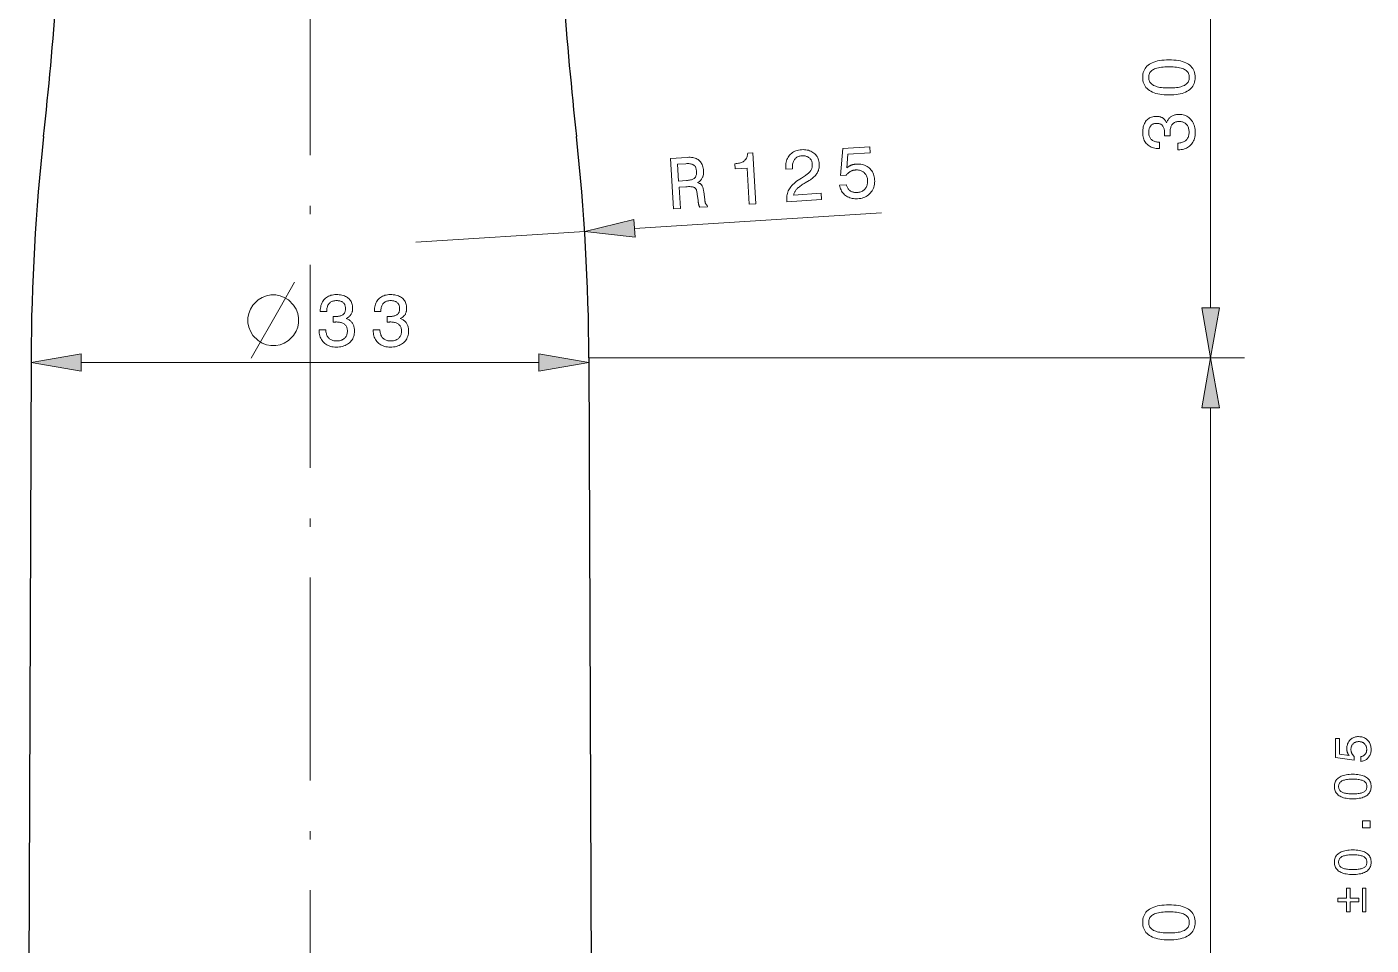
# Model space of a CAD drawing. Extents: x 0 to 297, y 0 to 420.
# Drawn here: x 137.6 to 217.1, y 243.1 to 297.4 of the extents above; entities that cross this region are included whole.
import ezdxf

# ---------------------------------------------------------------- set-up
doc = ezdxf.new("R2010")
doc.units = 0
doc.linetypes.add('DASHDOT', pattern=[18.5, 12, -3, 0.5, -3])

msp = doc.modelspace()

# ---------------------------------------------------------------- linework, layer by layer
at = {"color": 7, "linetype": 'DASHDOT', "lineweight": 13}
msp.add_line((154.338, 357.332), (154.338, 128.636), dxfattribs=at)
at = {"color": 7, "lineweight": 13}
for p, q in [((207.622, 280.787), (207.622, 304.878)), ((140.793, 277.557), (167.884, 277.557)), ((170.838, 277.832), (209.622, 277.832)), ((170.838, 277.832), (209.622, 277.832)), ((207.622, 210.787), (207.622, 274.878))]:
    msp.add_line(p, q, dxfattribs=at)
at = {"color": 7, "lineweight": 13, "ltscale": 0.366083}
msp.add_line((173.536, 285.495), (188.15, 286.423), dxfattribs=at)
at = {"color": 7, "lineweight": 13, "ltscale": 0.25}
msp.add_line((160.608, 284.674), (170.588, 285.308), dxfattribs=at)
at = {"color": 7, "lineweight": 30}
for p, q in [((137.838, 277.832), (137.588, 207.832)), ((170.838, 277.832), (171.088, 207.832))]:
    msp.add_line(p, q, dxfattribs=at)
at = {"color": 7, "lineweight": 13, "ltscale": 0.056892}
for p, q in [((137.838, 277.832), (137.838, 275.557)), ((170.838, 277.832), (170.838, 275.557))]:
    msp.add_line(p, q, dxfattribs=at)
at = {"color": 7, "lineweight": 13}
for points in [[(205.158, 293.39), (205.01, 293.393), (204.869, 293.401), (204.735, 293.414), (204.608, 293.433), (204.488, 293.457), (204.376, 293.486), (204.271, 293.52), (204.174, 293.56), (204.083, 293.605), (204, 293.656), (203.925, 293.711), (203.857, 293.772), (203.797, 293.837), (203.746, 293.907), (203.702, 293.982), (203.666, 294.062), (203.638, 294.147), (203.619, 294.236), (203.607, 294.33), (203.603, 294.43), (203.607, 294.53), (203.618, 294.625), (203.638, 294.714), (203.666, 294.799), (203.701, 294.879), (203.745, 294.954), (203.796, 295.024), (203.855, 295.089), (203.922, 295.149), (203.997, 295.204), (204.079, 295.254), (204.169, 295.299), (204.267, 295.338), (204.372, 295.372), (204.484, 295.401), (204.604, 295.425), (204.732, 295.443), (204.866, 295.456), (205.009, 295.464), (205.158, 295.467), (205.308, 295.464), (205.45, 295.456), (205.584, 295.443), (205.711, 295.425), (205.83, 295.401), (205.942, 295.372), (206.047, 295.338), (206.144, 295.299), (206.234, 295.254), (206.316, 295.204), (206.39, 295.149), (206.457, 295.089), (206.516, 295.024), (206.567, 294.954), (206.61, 294.879), (206.645, 294.799), (206.673, 294.714), (206.692, 294.625), (206.704, 294.53), (206.708, 294.43), (206.704, 294.33), (206.692, 294.236), (206.673, 294.147), (206.645, 294.062), (206.609, 293.982), (206.566, 293.907), (206.515, 293.837), (206.456, 293.772), (206.389, 293.711), (206.314, 293.656), (206.231, 293.605), (206.141, 293.56), (206.044, 293.52), (205.94, 293.486), (205.828, 293.457), (205.709, 293.433), (205.582, 293.414), (205.448, 293.401), (205.307, 293.393)], [(205.158, 293.803), (205.279, 293.805), (205.393, 293.81), (205.5, 293.817), (205.601, 293.828), (205.695, 293.841), (205.783, 293.858), (205.864, 293.878), (205.938, 293.901), (206.005, 293.926), (206.066, 293.955), (206.121, 293.987), (206.17, 294.023), (206.213, 294.062), (206.25, 294.104), (206.282, 294.15), (206.308, 294.199), (206.328, 294.251), (206.342, 294.307), (206.351, 294.367), (206.354, 294.43), (206.351, 294.493), (206.342, 294.552), (206.328, 294.609), (206.308, 294.661), (206.283, 294.71), (206.251, 294.756), (206.214, 294.798), (206.172, 294.836), (206.123, 294.871), (206.069, 294.903), (206.009, 294.931), (205.942, 294.956), (205.868, 294.979), (205.787, 294.998), (205.699, 295.014), (205.605, 295.028), (205.503, 295.038), (205.395, 295.046), (205.28, 295.05), (205.158, 295.052), (205.036, 295.05), (204.921, 295.046), (204.812, 295.038), (204.711, 295.028), (204.616, 295.014), (204.528, 294.998), (204.447, 294.979), (204.373, 294.956), (204.306, 294.931), (204.246, 294.903), (204.192, 294.871), (204.143, 294.836), (204.1, 294.798), (204.063, 294.756), (204.032, 294.71), (204.007, 294.661), (203.987, 294.609), (203.972, 294.552), (203.964, 294.493), (203.961, 294.43), (203.964, 294.367), (203.973, 294.307), (203.987, 294.251), (204.007, 294.199), (204.033, 294.15), (204.065, 294.104), (204.102, 294.062), (204.145, 294.023), (204.194, 293.987), (204.249, 293.955), (204.31, 293.926), (204.377, 293.901), (204.452, 293.878), (204.532, 293.858), (204.62, 293.841), (204.714, 293.828), (204.815, 293.817), (204.923, 293.81), (205.037, 293.805)], [(205.681, 290.144), (205.681, 290.542), (205.743, 290.545), (205.802, 290.551), (205.858, 290.56), (205.912, 290.573), (205.962, 290.589), (206.01, 290.608), (206.054, 290.63), (206.096, 290.655), (206.135, 290.684), (206.171, 290.716), (206.205, 290.751), (206.234, 290.788), (206.26, 290.829), (206.283, 290.871), (206.302, 290.917), (206.318, 290.965), (206.33, 291.016), (206.338, 291.07), (206.344, 291.126), (206.345, 291.185), (206.344, 291.243), (206.339, 291.298), (206.331, 291.351), (206.32, 291.401), (206.306, 291.449), (206.288, 291.494), (206.268, 291.537), (206.244, 291.577), (206.217, 291.615), (206.187, 291.65), (206.154, 291.682), (206.119, 291.711), (206.082, 291.736), (206.042, 291.759), (206, 291.777), (205.955, 291.792), (205.908, 291.804), (205.859, 291.813), (205.807, 291.818), (205.753, 291.82), (205.704, 291.818), (205.657, 291.813), (205.612, 291.805), (205.57, 291.793), (205.53, 291.778), (205.492, 291.759), (205.456, 291.737), (205.422, 291.712), (205.391, 291.684), (205.362, 291.652), (205.335, 291.617), (205.311, 291.58), (205.29, 291.539), (205.272, 291.496), (205.257, 291.45), (205.244, 291.402), (205.234, 291.351), (205.227, 291.297), (205.223, 291.24), (205.222, 291.181), (205.222, 291.172), (205.222, 291.164), (205.222, 291.155), (205.222, 291.146), (205.222, 291.138), (205.222, 291.129), (205.223, 291.12), (205.223, 291.111), (205.223, 291.102), (205.224, 291.092), (205.224, 291.083), (205.225, 291.073), (205.225, 291.062), (205.226, 291.05), (205.226, 291.039), (205.227, 291.026), (205.228, 291.013), (205.229, 290.999), (205.229, 290.985), (205.23, 290.97), (204.891, 290.97), (204.891, 290.979), (204.892, 290.988), (204.892, 290.997), (204.892, 291.006), (204.893, 291.015), (204.893, 291.024), (204.893, 291.033), (204.893, 291.042), (204.894, 291.05), (204.894, 291.059), (204.894, 291.067), (204.894, 291.075), (204.894, 291.083), (204.895, 291.091), (204.895, 291.099), (204.895, 291.107), (204.895, 291.114), (204.895, 291.122), (204.895, 291.129), (204.895, 291.137), (204.894, 291.193), (204.89, 291.247), (204.885, 291.298), (204.877, 291.345), (204.866, 291.39), (204.854, 291.431), (204.839, 291.47), (204.821, 291.506), (204.802, 291.538), (204.78, 291.568), (204.756, 291.594), (204.729, 291.618), (204.7, 291.639), (204.669, 291.657), (204.635, 291.673), (204.599, 291.685), (204.56, 291.695), (204.519, 291.702), (204.475, 291.706), (204.429, 291.708), (204.385, 291.707), (204.342, 291.702), (204.302, 291.696), (204.264, 291.686), (204.228, 291.674), (204.194, 291.659), (204.162, 291.641), (204.132, 291.621), (204.105, 291.598), (204.079, 291.572), (204.056, 291.544), (204.035, 291.513), (204.017, 291.48), (204.001, 291.444), (203.987, 291.406), (203.976, 291.366), (203.968, 291.323), (203.962, 291.278), (203.958, 291.231), (203.957, 291.181), (203.958, 291.125), (203.963, 291.072), (203.971, 291.021), (203.983, 290.974), (203.997, 290.929), (204.015, 290.886), (204.036, 290.847), (204.061, 290.81), (204.088, 290.777), (204.119, 290.745), (204.153, 290.717), (204.19, 290.692), (204.23, 290.67), (204.273, 290.65), (204.319, 290.634), (204.369, 290.621), (204.421, 290.61), (204.476, 290.603), (204.534, 290.598), (204.596, 290.597), (204.596, 290.213), (204.566, 290.213), (204.48, 290.216), (204.397, 290.223), (204.318, 290.236), (204.242, 290.254), (204.17, 290.277), (204.102, 290.305), (204.037, 290.339), (203.976, 290.377), (203.918, 290.421), (203.864, 290.469), (203.814, 290.522), (203.77, 290.579), (203.731, 290.639), (203.697, 290.703), (203.668, 290.77), (203.644, 290.841), (203.626, 290.915), (203.613, 290.993), (203.605, 291.075), (203.603, 291.16), (203.605, 291.25), (203.611, 291.335), (203.622, 291.417), (203.637, 291.494), (203.656, 291.568), (203.679, 291.637), (203.707, 291.702), (203.739, 291.763), (203.775, 291.82), (203.816, 291.872), (203.86, 291.92), (203.907, 291.963), (203.958, 292.001), (204.013, 292.034), (204.071, 292.062), (204.132, 292.085), (204.196, 292.103), (204.264, 292.115), (204.335, 292.123), (204.41, 292.125), (204.453, 292.124), (204.494, 292.121), (204.535, 292.117), (204.574, 292.11), (204.611, 292.101), (204.648, 292.091), (204.683, 292.078), (204.717, 292.064), (204.75, 292.048), (204.781, 292.029), (204.811, 292.009), (204.84, 291.987), (204.867, 291.964), (204.892, 291.938), (204.917, 291.911), (204.939, 291.881), (204.96, 291.85), (204.98, 291.817), (204.998, 291.782), (205.015, 291.746), (205.034, 291.793), (205.055, 291.838), (205.077, 291.881), (205.102, 291.921), (205.128, 291.959), (205.157, 291.995), (205.188, 292.028), (205.22, 292.059), (205.255, 292.087), (205.291, 292.114), (205.33, 292.138), (205.37, 292.159), (205.412, 292.178), (205.455, 292.194), (205.501, 292.208), (205.548, 292.219), (205.596, 292.228), (205.647, 292.234), (205.699, 292.238), (205.753, 292.239), (205.838, 292.236), (205.919, 292.227), (205.997, 292.213), (206.071, 292.192), (206.143, 292.165), (206.21, 292.133), (206.274, 292.095), (206.335, 292.05), (206.393, 292), (206.447, 291.944), (206.496, 291.883), (206.541, 291.818), (206.58, 291.749), (206.614, 291.677), (206.643, 291.6), (206.666, 291.52), (206.684, 291.436), (206.698, 291.348), (206.705, 291.256), (206.708, 291.16), (206.705, 291.069), (206.697, 290.982), (206.684, 290.898), (206.665, 290.819), (206.64, 290.743), (206.61, 290.671), (206.575, 290.602), (206.534, 290.538), (206.488, 290.477), (206.436, 290.42), (206.38, 290.367), (206.32, 290.32), (206.257, 290.279), (206.189, 290.243), (206.119, 290.213), (206.044, 290.188), (205.966, 290.168), (205.885, 290.155), (205.8, 290.146), (205.711, 290.144)], [(185.67, 288.051), (186.069, 288.077), (186.081, 288.032), (186.094, 287.989), (186.11, 287.948), (186.129, 287.909), (186.149, 287.873), (186.172, 287.839), (186.197, 287.807), (186.225, 287.777), (186.255, 287.749), (186.287, 287.724), (186.322, 287.701), (186.357, 287.681), (186.395, 287.663), (186.434, 287.649), (186.474, 287.637), (186.516, 287.628), (186.56, 287.621), (186.605, 287.617), (186.652, 287.616), (186.701, 287.618), (186.76, 287.624), (186.816, 287.633), (186.87, 287.645), (186.921, 287.662), (186.969, 287.681), (187.015, 287.704), (187.058, 287.731), (187.099, 287.761), (187.137, 287.795), (187.173, 287.832), (187.205, 287.872), (187.234, 287.914), (187.259, 287.958), (187.28, 288.004), (187.297, 288.053), (187.31, 288.103), (187.32, 288.156), (187.325, 288.21), (187.327, 288.267), (187.325, 288.325), (187.32, 288.385), (187.311, 288.442), (187.298, 288.496), (187.282, 288.548), (187.263, 288.597), (187.24, 288.643), (187.213, 288.686), (187.184, 288.727), (187.15, 288.765), (187.114, 288.8), (187.074, 288.832), (187.032, 288.86), (186.988, 288.885), (186.942, 288.905), (186.893, 288.922), (186.842, 288.935), (186.789, 288.945), (186.734, 288.95), (186.676, 288.952), (186.616, 288.95), (186.582, 288.947), (186.548, 288.943), (186.514, 288.937), (186.482, 288.93), (186.45, 288.922), (186.419, 288.912), (186.389, 288.901), (186.359, 288.889), (186.33, 288.875), (186.302, 288.86), (186.274, 288.844), (186.247, 288.826), (186.222, 288.807), (186.197, 288.787), (186.172, 288.766), (186.149, 288.743), (186.126, 288.719), (186.104, 288.693), (186.084, 288.666), (186.063, 288.638), (185.72, 288.616), (185.855, 290.218), (187.454, 290.319), (187.477, 289.966), (186.166, 289.883), (186.097, 289.069), (186.118, 289.089), (186.139, 289.108), (186.162, 289.126), (186.185, 289.144), (186.209, 289.16), (186.234, 289.176), (186.26, 289.19), (186.286, 289.204), (186.313, 289.217), (186.342, 289.229), (186.371, 289.241), (186.4, 289.251), (186.43, 289.26), (186.461, 289.269), (186.492, 289.276), (186.524, 289.283), (186.556, 289.288), (186.589, 289.293), (186.623, 289.296), (186.657, 289.299), (186.748, 289.302), (186.835, 289.299), (186.919, 289.291), (187, 289.277), (187.077, 289.257), (187.152, 289.232), (187.223, 289.2), (187.291, 289.164), (187.355, 289.121), (187.416, 289.073), (187.473, 289.02), (187.525, 288.963), (187.571, 288.902), (187.612, 288.838), (187.647, 288.77), (187.677, 288.698), (187.702, 288.622), (187.721, 288.543), (187.734, 288.46), (187.743, 288.373), (187.746, 288.28), (187.742, 288.191), (187.733, 288.105), (187.717, 288.022), (187.695, 287.942), (187.667, 287.865), (187.633, 287.792), (187.593, 287.721), (187.546, 287.654), (187.494, 287.59), (187.436, 287.531), (187.374, 287.477), (187.308, 287.429), (187.238, 287.386), (187.165, 287.349), (187.087, 287.318), (187.005, 287.292), (186.92, 287.272), (186.83, 287.258), (186.737, 287.249), (186.654, 287.246), (186.573, 287.248), (186.495, 287.255), (186.419, 287.267), (186.346, 287.284), (186.276, 287.306), (186.208, 287.333), (186.143, 287.364), (186.08, 287.401), (186.02, 287.443), (185.964, 287.489), (185.912, 287.538), (185.865, 287.591), (185.823, 287.646), (185.785, 287.706), (185.753, 287.768), (185.725, 287.834), (185.702, 287.903), (185.683, 287.976)], [(175.851, 286.644), (175.661, 289.634), (176.66, 289.697), (176.747, 289.701), (176.829, 289.699), (176.908, 289.693), (176.982, 289.683), (177.053, 289.668), (177.12, 289.648), (177.183, 289.623), (177.242, 289.594), (177.297, 289.561), (177.348, 289.522), (177.394, 289.479), (177.437, 289.432), (177.475, 289.381), (177.509, 289.326), (177.538, 289.266), (177.563, 289.202), (177.584, 289.133), (177.6, 289.061), (177.612, 288.984), (177.619, 288.903), (177.621, 288.854), (177.621, 288.807), (177.619, 288.761), (177.615, 288.717), (177.609, 288.674), (177.6, 288.632), (177.59, 288.592), (177.577, 288.553), (177.563, 288.516), (177.546, 288.48), (177.527, 288.445), (177.506, 288.412), (177.483, 288.38), (177.458, 288.35), (177.431, 288.321), (177.403, 288.294), (177.372, 288.268), (177.339, 288.244), (177.304, 288.221), (177.267, 288.2), (177.299, 288.191), (177.33, 288.181), (177.359, 288.17), (177.386, 288.157), (177.412, 288.143), (177.436, 288.128), (177.457, 288.112), (177.478, 288.094), (177.496, 288.075), (177.513, 288.054), (177.528, 288.031), (177.542, 288.005), (177.556, 287.975), (177.569, 287.942), (177.581, 287.905), (177.592, 287.865), (177.602, 287.822), (177.611, 287.775), (177.62, 287.725), (177.628, 287.672), (177.69, 287.188), (177.694, 287.157), (177.699, 287.128), (177.704, 287.101), (177.709, 287.076), (177.714, 287.052), (177.72, 287.03), (177.726, 287.009), (177.732, 286.991), (177.738, 286.974), (177.745, 286.959), (177.752, 286.945), (177.76, 286.931), (177.768, 286.919), (177.777, 286.907), (177.787, 286.896), (177.797, 286.886), (177.808, 286.877), (177.82, 286.868), (177.832, 286.86), (177.844, 286.853), (177.85, 286.771), (177.397, 286.742), (177.391, 286.752), (177.385, 286.763), (177.378, 286.775), (177.373, 286.787), (177.367, 286.801), (177.361, 286.816), (177.355, 286.831), (177.35, 286.848), (177.345, 286.866), (177.34, 286.884), (177.335, 286.904), (177.33, 286.925), (177.325, 286.948), (177.32, 286.972), (177.316, 286.997), (177.311, 287.023), (177.307, 287.051), (177.302, 287.081), (177.298, 287.111), (177.294, 287.143), (177.248, 287.529), (177.24, 287.585), (177.231, 287.637), (177.22, 287.685), (177.208, 287.729), (177.194, 287.768), (177.179, 287.803), (177.163, 287.834), (177.145, 287.861), (177.125, 287.884), (177.104, 287.902), (177.079, 287.918), (177.048, 287.931), (177.011, 287.942), (176.968, 287.951), (176.919, 287.957), (176.863, 287.962), (176.802, 287.964), (176.734, 287.964), (176.661, 287.962), (176.581, 287.958), (176.171, 287.932), (176.251, 286.669)], [(180.327, 286.928), (180.192, 289.057), (179.493, 289.013), (179.474, 289.318), (179.549, 289.326), (179.619, 289.335), (179.686, 289.347), (179.748, 289.362), (179.807, 289.378), (179.861, 289.397), (179.911, 289.419), (179.957, 289.442), (179.999, 289.468), (180.037, 289.497), (180.071, 289.528), (180.102, 289.562), (180.13, 289.599), (180.154, 289.64), (180.176, 289.683), (180.194, 289.73), (180.209, 289.78), (180.22, 289.832), (180.229, 289.888), (180.234, 289.947), (180.527, 289.966), (180.718, 286.953)], [(182.544, 287.069), (182.544, 287.082), (182.54, 287.169), (182.541, 287.254), (182.546, 287.336), (182.556, 287.416), (182.569, 287.492), (182.587, 287.567), (182.61, 287.638), (182.636, 287.707), (182.667, 287.773), (182.703, 287.836), (182.743, 287.899), (182.791, 287.961), (182.845, 288.024), (182.906, 288.088), (182.973, 288.151), (183.047, 288.215), (183.128, 288.279), (183.215, 288.344), (183.309, 288.409), (183.41, 288.474), (183.656, 288.629), (183.699, 288.657), (183.739, 288.685), (183.777, 288.714), (183.813, 288.744), (183.846, 288.773), (183.876, 288.804), (183.904, 288.834), (183.929, 288.865), (183.952, 288.897), (183.973, 288.929), (183.991, 288.962), (184.006, 288.995), (184.02, 289.03), (184.032, 289.066), (184.041, 289.102), (184.048, 289.139), (184.053, 289.178), (184.056, 289.217), (184.056, 289.257), (184.055, 289.299), (184.05, 289.345), (184.042, 289.39), (184.032, 289.432), (184.018, 289.473), (184, 289.511), (183.98, 289.547), (183.957, 289.582), (183.93, 289.614), (183.9, 289.644), (183.867, 289.672), (183.832, 289.698), (183.794, 289.72), (183.755, 289.74), (183.713, 289.756), (183.67, 289.77), (183.624, 289.78), (183.576, 289.787), (183.527, 289.792), (183.475, 289.793), (183.421, 289.791), (183.368, 289.786), (183.318, 289.777), (183.27, 289.764), (183.225, 289.748), (183.182, 289.729), (183.141, 289.706), (183.103, 289.679), (183.068, 289.649), (183.035, 289.616), (183.005, 289.578), (182.978, 289.538), (182.954, 289.495), (182.933, 289.45), (182.916, 289.402), (182.901, 289.351), (182.891, 289.298), (182.883, 289.242), (182.879, 289.184), (182.878, 289.123), (182.881, 289.059), (182.883, 289.023), (182.492, 288.999), (182.488, 289.06), (182.484, 289.153), (182.487, 289.242), (182.495, 289.328), (182.509, 289.41), (182.528, 289.488), (182.553, 289.563), (182.584, 289.634), (182.62, 289.702), (182.662, 289.766), (182.709, 289.827), (182.762, 289.883), (182.818, 289.934), (182.879, 289.979), (182.944, 290.02), (183.013, 290.055), (183.087, 290.084), (183.164, 290.109), (183.246, 290.128), (183.332, 290.141), (183.422, 290.15), (183.509, 290.153), (183.592, 290.151), (183.673, 290.144), (183.751, 290.131), (183.825, 290.114), (183.897, 290.091), (183.965, 290.063), (184.03, 290.03), (184.093, 289.992), (184.152, 289.949), (184.207, 289.902), (184.257, 289.851), (184.301, 289.796), (184.34, 289.739), (184.374, 289.677), (184.403, 289.613), (184.426, 289.545), (184.445, 289.474), (184.458, 289.399), (184.465, 289.32), (184.468, 289.259), (184.467, 289.199), (184.462, 289.141), (184.455, 289.084), (184.444, 289.028), (184.43, 288.973), (184.412, 288.92), (184.391, 288.868), (184.367, 288.818), (184.34, 288.769), (184.309, 288.721), (184.275, 288.674), (184.237, 288.628), (184.196, 288.583), (184.152, 288.539), (184.104, 288.496), (184.052, 288.454), (183.997, 288.413), (183.939, 288.373), (183.877, 288.335), (183.633, 288.19), (183.565, 288.149), (183.502, 288.108), (183.442, 288.069), (183.387, 288.03), (183.335, 287.992), (183.288, 287.956), (183.244, 287.92), (183.205, 287.885), (183.169, 287.851), (183.138, 287.819), (183.11, 287.786), (183.083, 287.753), (183.059, 287.719), (183.038, 287.685), (183.018, 287.65), (183, 287.615), (182.985, 287.578), (182.972, 287.542), (182.961, 287.505), (182.952, 287.467), (184.576, 287.57), (184.6, 287.2)], [(176.572, 289.324), (176.084, 289.293), (176.147, 288.298), (176.608, 288.327), (176.676, 288.333), (176.74, 288.34), (176.799, 288.35), (176.854, 288.361), (176.904, 288.375), (176.951, 288.391), (176.992, 288.409), (177.03, 288.428), (177.062, 288.45), (177.091, 288.474), (177.116, 288.5), (177.138, 288.53), (177.156, 288.562), (177.172, 288.597), (177.185, 288.635), (177.195, 288.676), (177.202, 288.719), (177.206, 288.766), (177.207, 288.815), (177.205, 288.868), (177.201, 288.919), (177.193, 288.968), (177.184, 289.013), (177.172, 289.055), (177.157, 289.093), (177.139, 289.129), (177.119, 289.161), (177.097, 289.19), (177.072, 289.216), (177.044, 289.239), (177.014, 289.259), (176.979, 289.276), (176.941, 289.291), (176.9, 289.303), (176.854, 289.313), (176.805, 289.32), (176.753, 289.325), (176.696, 289.327), (176.636, 289.327)], [(173.503, 286.015), (170.588, 285.308), (173.569, 284.975)], [(152.315, 281.557), (152.015, 281.557), (151.765, 281.507), (151.515, 281.407), (151.265, 281.257), (150.965, 280.957), (150.815, 280.707), (150.715, 280.457), (150.665, 280.207), (150.665, 279.907), (150.715, 279.657), (150.815, 279.407), (150.965, 279.157), (151.265, 278.857), (151.515, 278.707), (151.765, 278.607), (152.015, 278.557), (152.315, 278.557), (152.565, 278.607), (152.815, 278.707), (153.065, 278.857), (153.365, 279.157), (153.515, 279.407), (153.615, 279.657), (153.665, 279.907), (153.665, 280.207), (153.615, 280.457), (153.515, 280.707), (153.365, 280.957), (153.065, 281.257), (152.815, 281.407), (152.565, 281.507)], [(154.876, 279.497), (155.275, 279.497), (155.278, 279.435), (155.284, 279.376), (155.293, 279.32), (155.306, 279.267), (155.321, 279.216), (155.34, 279.169), (155.363, 279.124), (155.388, 279.082), (155.417, 279.043), (155.449, 279.007), (155.483, 278.974), (155.521, 278.944), (155.561, 278.918), (155.604, 278.895), (155.65, 278.876), (155.698, 278.861), (155.749, 278.848), (155.802, 278.84), (155.859, 278.834), (155.918, 278.833), (155.975, 278.834), (156.031, 278.839), (156.083, 278.847), (156.134, 278.858), (156.181, 278.872), (156.227, 278.89), (156.269, 278.91), (156.31, 278.934), (156.347, 278.961), (156.383, 278.991), (156.415, 279.024), (156.444, 279.059), (156.469, 279.096), (156.491, 279.136), (156.51, 279.178), (156.525, 279.223), (156.537, 279.27), (156.545, 279.319), (156.551, 279.371), (156.552, 279.425), (156.551, 279.474), (156.546, 279.521), (156.537, 279.566), (156.525, 279.608), (156.51, 279.648), (156.492, 279.686), (156.47, 279.722), (156.445, 279.756), (156.417, 279.787), (156.385, 279.816), (156.35, 279.843), (156.312, 279.867), (156.272, 279.888), (156.229, 279.906), (156.183, 279.921), (156.135, 279.934), (156.083, 279.944), (156.029, 279.951), (155.973, 279.955), (155.913, 279.956), (155.905, 279.956), (155.896, 279.956), (155.888, 279.956), (155.879, 279.956), (155.87, 279.956), (155.861, 279.956), (155.852, 279.955), (155.843, 279.955), (155.834, 279.955), (155.825, 279.954), (155.815, 279.954), (155.805, 279.953), (155.794, 279.953), (155.783, 279.952), (155.771, 279.952), (155.759, 279.951), (155.746, 279.95), (155.732, 279.95), (155.718, 279.949), (155.703, 279.948), (155.703, 280.287), (155.712, 280.287), (155.721, 280.287), (155.73, 280.286), (155.739, 280.286), (155.748, 280.286), (155.757, 280.285), (155.766, 280.285), (155.774, 280.285), (155.783, 280.284), (155.791, 280.284), (155.8, 280.284), (155.808, 280.284), (155.816, 280.284), (155.824, 280.284), (155.832, 280.283), (155.84, 280.283), (155.847, 280.283), (155.855, 280.283), (155.862, 280.283), (155.869, 280.283), (155.926, 280.284), (155.98, 280.288), (156.03, 280.294), (156.078, 280.302), (156.122, 280.312), (156.164, 280.325), (156.203, 280.339), (156.238, 280.357), (156.271, 280.376), (156.3, 280.398), (156.327, 280.422), (156.351, 280.449), (156.372, 280.478), (156.39, 280.509), (156.405, 280.543), (156.418, 280.58), (156.428, 280.618), (156.435, 280.659), (156.439, 280.703), (156.441, 280.749), (156.439, 280.794), (156.435, 280.836), (156.428, 280.876), (156.419, 280.914), (156.407, 280.95), (156.392, 280.984), (156.374, 281.016), (156.353, 281.046), (156.33, 281.074), (156.305, 281.099), (156.276, 281.122), (156.245, 281.143), (156.212, 281.161), (156.177, 281.177), (156.139, 281.191), (156.098, 281.202), (156.056, 281.21), (156.011, 281.216), (155.963, 281.22), (155.913, 281.221), (155.857, 281.22), (155.804, 281.215), (155.754, 281.207), (155.706, 281.195), (155.661, 281.181), (155.619, 281.163), (155.58, 281.142), (155.543, 281.117), (155.509, 281.09), (155.478, 281.059), (155.45, 281.025), (155.425, 280.988), (155.402, 280.948), (155.383, 280.905), (155.367, 280.859), (155.353, 280.81), (155.343, 280.757), (155.335, 280.702), (155.331, 280.644), (155.329, 280.583), (154.946, 280.583), (154.946, 280.612), (154.948, 280.698), (154.956, 280.781), (154.969, 280.86), (154.987, 280.936), (155.01, 281.008), (155.038, 281.076), (155.071, 281.141), (155.11, 281.202), (155.153, 281.26), (155.202, 281.314), (155.255, 281.364), (155.312, 281.408), (155.372, 281.447), (155.435, 281.481), (155.503, 281.51), (155.573, 281.534), (155.648, 281.552), (155.726, 281.565), (155.807, 281.573), (155.892, 281.576), (155.982, 281.573), (156.068, 281.567), (156.15, 281.556), (156.227, 281.541), (156.3, 281.522), (156.37, 281.499), (156.435, 281.471), (156.495, 281.439), (156.552, 281.403), (156.605, 281.363), (156.653, 281.318), (156.696, 281.271), (156.734, 281.22), (156.767, 281.165), (156.795, 281.107), (156.817, 281.046), (156.835, 280.982), (156.848, 280.914), (156.855, 280.843), (156.858, 280.768), (156.857, 280.725), (156.854, 280.684), (156.849, 280.643), (156.843, 280.604), (156.834, 280.567), (156.823, 280.53), (156.811, 280.495), (156.797, 280.461), (156.78, 280.428), (156.762, 280.397), (156.742, 280.367), (156.72, 280.338), (156.696, 280.311), (156.671, 280.286), (156.643, 280.262), (156.614, 280.239), (156.583, 280.218), (156.55, 280.198), (156.515, 280.18), (156.478, 280.163), (156.526, 280.144), (156.571, 280.124), (156.613, 280.101), (156.654, 280.076), (156.692, 280.05), (156.727, 280.021), (156.761, 279.99), (156.792, 279.958), (156.82, 279.923), (156.846, 279.887), (156.87, 279.848), (156.892, 279.808), (156.91, 279.766), (156.927, 279.723), (156.94, 279.678), (156.952, 279.631), (156.96, 279.582), (156.967, 279.531), (156.971, 279.479), (156.972, 279.425), (156.969, 279.34), (156.96, 279.259), (156.945, 279.181), (156.925, 279.107), (156.898, 279.036), (156.866, 278.968), (156.827, 278.904), (156.783, 278.843), (156.733, 278.785), (156.677, 278.732), (156.616, 278.682), (156.551, 278.637), (156.482, 278.598), (156.409, 278.564), (156.333, 278.535), (156.253, 278.512), (156.168, 278.494), (156.08, 278.481), (155.988, 278.473), (155.892, 278.47), (155.801, 278.473), (155.714, 278.481), (155.631, 278.495), (155.551, 278.514), (155.475, 278.538), (155.403, 278.568), (155.335, 278.603), (155.27, 278.644), (155.21, 278.69), (155.152, 278.742), (155.1, 278.798), (155.053, 278.858), (155.012, 278.922), (154.976, 278.989), (154.945, 279.059), (154.92, 279.134), (154.901, 279.212), (154.887, 279.293), (154.879, 279.378), (154.876, 279.467)], [(158.074, 279.497), (158.473, 279.497), (158.476, 279.435), (158.482, 279.376), (158.491, 279.32), (158.504, 279.267), (158.519, 279.216), (158.538, 279.169), (158.561, 279.124), (158.586, 279.082), (158.615, 279.043), (158.647, 279.007), (158.682, 278.974), (158.719, 278.944), (158.759, 278.918), (158.802, 278.895), (158.848, 278.876), (158.896, 278.861), (158.947, 278.848), (159.001, 278.84), (159.057, 278.834), (159.116, 278.833), (159.174, 278.834), (159.229, 278.839), (159.282, 278.847), (159.332, 278.858), (159.38, 278.872), (159.425, 278.89), (159.468, 278.91), (159.508, 278.934), (159.546, 278.961), (159.581, 278.991), (159.613, 279.024), (159.642, 279.059), (159.667, 279.096), (159.689, 279.136), (159.708, 279.178), (159.723, 279.223), (159.735, 279.27), (159.744, 279.319), (159.749, 279.371), (159.75, 279.425), (159.749, 279.474), (159.744, 279.521), (159.735, 279.566), (159.724, 279.608), (159.709, 279.648), (159.69, 279.686), (159.668, 279.722), (159.643, 279.756), (159.615, 279.787), (159.583, 279.816), (159.548, 279.843), (159.51, 279.867), (159.47, 279.888), (159.427, 279.906), (159.381, 279.921), (159.333, 279.934), (159.282, 279.944), (159.228, 279.951), (159.171, 279.955), (159.112, 279.956), (159.103, 279.956), (159.095, 279.956), (159.086, 279.956), (159.077, 279.956), (159.068, 279.956), (159.06, 279.956), (159.051, 279.955), (159.041, 279.955), (159.032, 279.955), (159.023, 279.954), (159.014, 279.954), (159.003, 279.953), (158.993, 279.953), (158.981, 279.952), (158.969, 279.952), (158.957, 279.951), (158.944, 279.95), (158.93, 279.95), (158.916, 279.949), (158.901, 279.948), (158.901, 280.287), (158.91, 280.287), (158.919, 280.287), (158.928, 280.286), (158.937, 280.286), (158.946, 280.286), (158.955, 280.285), (158.964, 280.285), (158.972, 280.285), (158.981, 280.284), (158.989, 280.284), (158.998, 280.284), (159.006, 280.284), (159.014, 280.284), (159.022, 280.284), (159.03, 280.283), (159.038, 280.283), (159.045, 280.283), (159.053, 280.283), (159.06, 280.283), (159.067, 280.283), (159.124, 280.284), (159.178, 280.288), (159.228, 280.294), (159.276, 280.302), (159.321, 280.312), (159.362, 280.325), (159.401, 280.339), (159.436, 280.357), (159.469, 280.376), (159.498, 280.398), (159.525, 280.422), (159.549, 280.449), (159.57, 280.478), (159.588, 280.509), (159.604, 280.543), (159.616, 280.58), (159.626, 280.618), (159.633, 280.659), (159.637, 280.703), (159.639, 280.749), (159.637, 280.794), (159.633, 280.836), (159.626, 280.876), (159.617, 280.914), (159.605, 280.95), (159.59, 280.984), (159.572, 281.016), (159.552, 281.046), (159.529, 281.074), (159.503, 281.099), (159.474, 281.122), (159.444, 281.143), (159.41, 281.161), (159.375, 281.177), (159.337, 281.191), (159.297, 281.202), (159.254, 281.21), (159.209, 281.216), (159.161, 281.22), (159.112, 281.221), (159.056, 281.22), (159.002, 281.215), (158.952, 281.207), (158.904, 281.195), (158.859, 281.181), (158.817, 281.163), (158.778, 281.142), (158.741, 281.117), (158.707, 281.09), (158.676, 281.059), (158.648, 281.025), (158.623, 280.988), (158.6, 280.948), (158.581, 280.905), (158.565, 280.859), (158.551, 280.81), (158.541, 280.757), (158.534, 280.702), (158.529, 280.644), (158.528, 280.583), (158.144, 280.583), (158.144, 280.612), (158.147, 280.698), (158.154, 280.781), (158.167, 280.86), (158.185, 280.936), (158.208, 281.008), (158.236, 281.076), (158.269, 281.141), (158.308, 281.202), (158.351, 281.26), (158.4, 281.314), (158.453, 281.364), (158.51, 281.408), (158.57, 281.447), (158.634, 281.481), (158.701, 281.51), (158.772, 281.534), (158.846, 281.552), (158.924, 281.565), (159.005, 281.573), (159.091, 281.576), (159.18, 281.573), (159.266, 281.567), (159.348, 281.556), (159.425, 281.541), (159.498, 281.522), (159.568, 281.499), (159.633, 281.471), (159.694, 281.439), (159.75, 281.403), (159.803, 281.363), (159.851, 281.318), (159.894, 281.271), (159.932, 281.22), (159.965, 281.165), (159.993, 281.107), (160.016, 281.046), (160.033, 280.982), (160.046, 280.914), (160.054, 280.843), (160.056, 280.768), (160.055, 280.725), (160.052, 280.684), (160.047, 280.643), (160.041, 280.604), (160.032, 280.567), (160.022, 280.53), (160.009, 280.495), (159.995, 280.461), (159.978, 280.428), (159.96, 280.397), (159.94, 280.367), (159.918, 280.338), (159.894, 280.311), (159.869, 280.286), (159.841, 280.262), (159.812, 280.239), (159.781, 280.218), (159.748, 280.198), (159.713, 280.18), (159.677, 280.163), (159.724, 280.144), (159.769, 280.124), (159.812, 280.101), (159.852, 280.076), (159.89, 280.05), (159.925, 280.021), (159.959, 279.99), (159.99, 279.958), (160.018, 279.923), (160.045, 279.887), (160.068, 279.848), (160.09, 279.808), (160.109, 279.766), (160.125, 279.723), (160.139, 279.678), (160.15, 279.631), (160.159, 279.582), (160.165, 279.531), (160.169, 279.479), (160.17, 279.425), (160.167, 279.34), (160.158, 279.259), (160.143, 279.181), (160.123, 279.107), (160.096, 279.036), (160.064, 278.968), (160.025, 278.904), (159.981, 278.843), (159.931, 278.785), (159.875, 278.732), (159.814, 278.682), (159.749, 278.637), (159.68, 278.598), (159.608, 278.564), (159.531, 278.535), (159.451, 278.512), (159.367, 278.494), (159.278, 278.481), (159.186, 278.473), (159.091, 278.47), (159, 278.473), (158.913, 278.481), (158.829, 278.495), (158.75, 278.514), (158.674, 278.538), (158.602, 278.568), (158.533, 278.603), (158.469, 278.644), (158.408, 278.69), (158.351, 278.742), (158.298, 278.798), (158.251, 278.858), (158.21, 278.922), (158.174, 278.989), (158.143, 279.059), (158.119, 279.134), (158.099, 279.212), (158.085, 279.293), (158.077, 279.378), (158.074, 279.467)], [(207.101, 280.787), (207.622, 277.832), (208.143, 280.787)], [(140.793, 278.077), (137.838, 277.557), (140.793, 277.036)], [(167.884, 277.036), (170.838, 277.557), (167.884, 278.077)], [(208.143, 274.878), (207.622, 277.832), (207.101, 274.878)], [(216.507, 253.958), (216.507, 254.238), (216.539, 254.244), (216.57, 254.252), (216.599, 254.261), (216.627, 254.272), (216.653, 254.285), (216.678, 254.3), (216.702, 254.316), (216.724, 254.334), (216.744, 254.354), (216.763, 254.375), (216.781, 254.398), (216.797, 254.422), (216.81, 254.447), (216.822, 254.474), (216.833, 254.502), (216.841, 254.531), (216.847, 254.561), (216.852, 254.592), (216.855, 254.625), (216.856, 254.659), (216.854, 254.7), (216.85, 254.74), (216.844, 254.778), (216.835, 254.815), (216.823, 254.849), (216.809, 254.883), (216.793, 254.914), (216.773, 254.944), (216.752, 254.972), (216.727, 254.998), (216.701, 255.023), (216.673, 255.045), (216.643, 255.064), (216.611, 255.081), (216.579, 255.095), (216.544, 255.106), (216.508, 255.115), (216.47, 255.122), (216.43, 255.126), (216.389, 255.127), (216.347, 255.126), (216.307, 255.122), (216.269, 255.115), (216.232, 255.107), (216.197, 255.095), (216.164, 255.081), (216.132, 255.065), (216.103, 255.046), (216.075, 255.024), (216.048, 255), (216.024, 254.974), (216.003, 254.946), (215.984, 254.916), (215.967, 254.884), (215.953, 254.851), (215.942, 254.816), (215.933, 254.78), (215.927, 254.741), (215.923, 254.701), (215.921, 254.659), (215.922, 254.635), (215.923, 254.611), (215.926, 254.587), (215.929, 254.564), (215.934, 254.542), (215.939, 254.52), (215.945, 254.498), (215.953, 254.477), (215.961, 254.456), (215.97, 254.435), (215.98, 254.416), (215.992, 254.396), (216.004, 254.377), (216.017, 254.359), (216.031, 254.341), (216.046, 254.323), (216.061, 254.307), (216.078, 254.29), (216.096, 254.274), (216.115, 254.259), (216.115, 254.019), (215.002, 254.184), (215.002, 255.305), (215.25, 255.305), (215.25, 254.386), (215.815, 254.302), (215.802, 254.317), (215.79, 254.333), (215.778, 254.35), (215.767, 254.366), (215.757, 254.384), (215.747, 254.402), (215.738, 254.421), (215.729, 254.44), (215.721, 254.46), (215.714, 254.48), (215.708, 254.5), (215.702, 254.522), (215.696, 254.543), (215.692, 254.565), (215.688, 254.587), (215.685, 254.609), (215.683, 254.632), (215.681, 254.656), (215.68, 254.679), (215.679, 254.703), (215.681, 254.767), (215.687, 254.828), (215.697, 254.886), (215.71, 254.942), (215.727, 254.995), (215.748, 255.046), (215.773, 255.094), (215.802, 255.14), (215.835, 255.183), (215.871, 255.224), (215.911, 255.261), (215.953, 255.294), (215.997, 255.324), (216.044, 255.35), (216.093, 255.371), (216.145, 255.389), (216.198, 255.403), (216.255, 255.413), (216.313, 255.419), (216.374, 255.421), (216.439, 255.418), (216.502, 255.412), (216.562, 255.402), (216.619, 255.387), (216.674, 255.368), (216.726, 255.345), (216.776, 255.318), (216.823, 255.287), (216.868, 255.251), (216.91, 255.212), (216.949, 255.169), (216.984, 255.123), (217.015, 255.075), (217.041, 255.024), (217.064, 254.971), (217.083, 254.916), (217.097, 254.858), (217.107, 254.797), (217.113, 254.734), (217.115, 254.668), (217.114, 254.61), (217.109, 254.553), (217.1, 254.499), (217.089, 254.447), (217.073, 254.397), (217.055, 254.348), (217.033, 254.302), (217.008, 254.258), (216.98, 254.216), (216.948, 254.176), (216.913, 254.138), (216.877, 254.104), (216.838, 254.074), (216.797, 254.047), (216.754, 254.024), (216.709, 254.004), (216.662, 253.987), (216.612, 253.974), (216.561, 253.964)], [(216.031, 251.74), (215.927, 251.742), (215.828, 251.747), (215.734, 251.757), (215.645, 251.77), (215.562, 251.786), (215.483, 251.807), (215.41, 251.831), (215.341, 251.859), (215.278, 251.891), (215.22, 251.926), (215.167, 251.965), (215.12, 252.007), (215.078, 252.053), (215.042, 252.102), (215.011, 252.154), (214.986, 252.21), (214.967, 252.269), (214.953, 252.332), (214.944, 252.398), (214.942, 252.468), (214.944, 252.538), (214.953, 252.604), (214.966, 252.667), (214.986, 252.726), (215.011, 252.782), (215.041, 252.835), (215.077, 252.884), (215.118, 252.929), (215.165, 252.971), (215.217, 253.01), (215.275, 253.045), (215.338, 253.076), (215.407, 253.104), (215.48, 253.127), (215.559, 253.148), (215.643, 253.164), (215.732, 253.177), (215.826, 253.186), (215.926, 253.192), (216.031, 253.194), (216.135, 253.192), (216.234, 253.186), (216.329, 253.177), (216.417, 253.164), (216.501, 253.148), (216.579, 253.127), (216.653, 253.104), (216.721, 253.076), (216.783, 253.045), (216.841, 253.01), (216.893, 252.971), (216.94, 252.929), (216.981, 252.884), (217.017, 252.835), (217.047, 252.782), (217.071, 252.726), (217.091, 252.667), (217.104, 252.604), (217.113, 252.538), (217.115, 252.468), (217.113, 252.398), (217.104, 252.332), (217.09, 252.269), (217.071, 252.21), (217.046, 252.154), (217.016, 252.102), (216.98, 252.053), (216.939, 252.007), (216.892, 251.965), (216.839, 251.926), (216.782, 251.891), (216.719, 251.859), (216.651, 251.831), (216.577, 251.807), (216.499, 251.786), (216.416, 251.77), (216.327, 251.757), (216.233, 251.747), (216.135, 251.742)], [(216.031, 252.029), (216.115, 252.03), (216.195, 252.034), (216.27, 252.039), (216.341, 252.046), (216.406, 252.056), (216.468, 252.068), (216.524, 252.081), (216.576, 252.097), (216.623, 252.115), (216.666, 252.135), (216.704, 252.158), (216.738, 252.183), (216.769, 252.21), (216.795, 252.24), (216.817, 252.272), (216.835, 252.306), (216.849, 252.343), (216.859, 252.382), (216.865, 252.424), (216.867, 252.468), (216.865, 252.512), (216.859, 252.554), (216.849, 252.593), (216.836, 252.63), (216.818, 252.664), (216.796, 252.696), (216.77, 252.725), (216.74, 252.752), (216.706, 252.777), (216.668, 252.799), (216.626, 252.819), (216.579, 252.836), (216.527, 252.852), (216.471, 252.865), (216.409, 252.877), (216.343, 252.886), (216.272, 252.894), (216.196, 252.899), (216.116, 252.902), (216.031, 252.903), (215.945, 252.902), (215.864, 252.899), (215.788, 252.894), (215.717, 252.886), (215.651, 252.877), (215.59, 252.865), (215.533, 252.852), (215.481, 252.836), (215.434, 252.819), (215.392, 252.799), (215.354, 252.777), (215.32, 252.752), (215.29, 252.725), (215.264, 252.696), (215.242, 252.664), (215.224, 252.63), (215.21, 252.593), (215.2, 252.554), (215.194, 252.512), (215.192, 252.468), (215.194, 252.424), (215.2, 252.382), (215.211, 252.343), (215.225, 252.306), (215.243, 252.272), (215.265, 252.24), (215.291, 252.21), (215.321, 252.183), (215.356, 252.158), (215.394, 252.135), (215.436, 252.115), (215.484, 252.097), (215.536, 252.081), (215.592, 252.068), (215.654, 252.056), (215.72, 252.046), (215.79, 252.039), (215.866, 252.034), (215.946, 252.03)], [(217.055, 250.021), (216.605, 250.021), (216.605, 250.438), (217.055, 250.438)], [(216.031, 247.263), (215.927, 247.264), (215.828, 247.27), (215.734, 247.279), (215.645, 247.292), (215.562, 247.309), (215.483, 247.329), (215.41, 247.354), (215.341, 247.382), (215.278, 247.413), (215.22, 247.449), (215.167, 247.487), (215.12, 247.53), (215.078, 247.575), (215.042, 247.624), (215.011, 247.677), (214.986, 247.733), (214.967, 247.792), (214.953, 247.855), (214.944, 247.921), (214.942, 247.99), (214.944, 248.06), (214.953, 248.127), (214.966, 248.19), (214.986, 248.249), (215.011, 248.305), (215.041, 248.357), (215.077, 248.406), (215.118, 248.452), (215.165, 248.494), (215.217, 248.532), (215.275, 248.567), (215.338, 248.599), (215.407, 248.626), (215.48, 248.65), (215.559, 248.67), (215.643, 248.687), (215.732, 248.7), (215.826, 248.709), (215.926, 248.714), (216.031, 248.716), (216.135, 248.714), (216.234, 248.709), (216.329, 248.7), (216.417, 248.687), (216.501, 248.67), (216.579, 248.65), (216.653, 248.626), (216.721, 248.599), (216.783, 248.567), (216.841, 248.532), (216.893, 248.494), (216.94, 248.452), (216.981, 248.406), (217.017, 248.357), (217.047, 248.305), (217.071, 248.249), (217.091, 248.19), (217.104, 248.127), (217.113, 248.06), (217.115, 247.99), (217.113, 247.921), (217.104, 247.855), (217.09, 247.792), (217.071, 247.733), (217.046, 247.677), (217.016, 247.624), (216.98, 247.575), (216.939, 247.53), (216.892, 247.487), (216.839, 247.449), (216.782, 247.413), (216.719, 247.382), (216.651, 247.354), (216.577, 247.329), (216.499, 247.309), (216.416, 247.292), (216.327, 247.279), (216.233, 247.27), (216.135, 247.264)], [(216.031, 247.552), (216.115, 247.553), (216.195, 247.556), (216.27, 247.561), (216.341, 247.569), (216.406, 247.578), (216.468, 247.59), (216.524, 247.604), (216.576, 247.62), (216.623, 247.638), (216.666, 247.658), (216.704, 247.681), (216.738, 247.705), (216.769, 247.733), (216.795, 247.762), (216.817, 247.794), (216.835, 247.829), (216.849, 247.865), (216.859, 247.905), (216.865, 247.946), (216.867, 247.99), (216.865, 248.034), (216.859, 248.076), (216.849, 248.115), (216.836, 248.152), (216.818, 248.187), (216.796, 248.218), (216.77, 248.248), (216.74, 248.275), (216.706, 248.299), (216.668, 248.321), (216.626, 248.341), (216.579, 248.359), (216.527, 248.374), (216.471, 248.388), (216.409, 248.399), (216.343, 248.409), (216.272, 248.416), (216.196, 248.421), (216.116, 248.424), (216.031, 248.425), (215.945, 248.424), (215.864, 248.421), (215.788, 248.416), (215.717, 248.409), (215.651, 248.399), (215.59, 248.388), (215.533, 248.374), (215.481, 248.359), (215.434, 248.341), (215.392, 248.321), (215.354, 248.299), (215.32, 248.275), (215.29, 248.248), (215.264, 248.218), (215.242, 248.187), (215.224, 248.152), (215.21, 248.115), (215.2, 248.076), (215.194, 248.034), (215.192, 247.99), (215.194, 247.946), (215.2, 247.905), (215.211, 247.865), (215.225, 247.829), (215.243, 247.794), (215.265, 247.762), (215.291, 247.733), (215.321, 247.705), (215.356, 247.681), (215.394, 247.658), (215.436, 247.638), (215.484, 247.62), (215.536, 247.604), (215.592, 247.59), (215.654, 247.578), (215.72, 247.569), (215.79, 247.561), (215.866, 247.556), (215.946, 247.553)], [(216.397, 245.647), (215.873, 245.647), (215.873, 245.047), (215.668, 245.047), (215.668, 245.647), (215.148, 245.647), (215.148, 245.855), (215.668, 245.855), (215.668, 246.454), (215.873, 246.454), (215.873, 245.855), (216.397, 245.855)], [(216.602, 245.047), (216.602, 246.454), (216.81, 246.454), (216.81, 245.047)], [(205.158, 243.39), (205.01, 243.393), (204.869, 243.401), (204.735, 243.414), (204.608, 243.433), (204.488, 243.457), (204.376, 243.486), (204.271, 243.52), (204.174, 243.56), (204.083, 243.605), (204, 243.656), (203.925, 243.711), (203.857, 243.772), (203.797, 243.837), (203.746, 243.907), (203.702, 243.982), (203.666, 244.062), (203.638, 244.147), (203.619, 244.236), (203.607, 244.33), (203.603, 244.43), (203.607, 244.53), (203.618, 244.625), (203.638, 244.714), (203.666, 244.799), (203.701, 244.879), (203.745, 244.954), (203.796, 245.024), (203.855, 245.089), (203.922, 245.149), (203.997, 245.204), (204.079, 245.254), (204.169, 245.299), (204.267, 245.338), (204.372, 245.372), (204.484, 245.401), (204.604, 245.425), (204.732, 245.443), (204.866, 245.456), (205.009, 245.464), (205.158, 245.467), (205.308, 245.464), (205.45, 245.456), (205.584, 245.443), (205.711, 245.425), (205.83, 245.401), (205.942, 245.372), (206.047, 245.338), (206.144, 245.299), (206.234, 245.254), (206.316, 245.204), (206.39, 245.149), (206.457, 245.089), (206.516, 245.024), (206.567, 244.954), (206.61, 244.879), (206.645, 244.799), (206.673, 244.714), (206.692, 244.625), (206.704, 244.53), (206.708, 244.43), (206.704, 244.33), (206.692, 244.236), (206.673, 244.147), (206.645, 244.062), (206.609, 243.982), (206.566, 243.907), (206.515, 243.837), (206.456, 243.772), (206.389, 243.711), (206.314, 243.656), (206.231, 243.605), (206.141, 243.56), (206.044, 243.52), (205.94, 243.486), (205.828, 243.457), (205.709, 243.433), (205.582, 243.414), (205.448, 243.401), (205.307, 243.393)], [(205.158, 243.803), (205.279, 243.805), (205.393, 243.81), (205.5, 243.817), (205.601, 243.828), (205.695, 243.841), (205.783, 243.858), (205.864, 243.878), (205.938, 243.901), (206.005, 243.926), (206.066, 243.955), (206.121, 243.987), (206.17, 244.023), (206.213, 244.062), (206.25, 244.104), (206.282, 244.15), (206.308, 244.199), (206.328, 244.251), (206.342, 244.307), (206.351, 244.367), (206.354, 244.43), (206.351, 244.493), (206.342, 244.552), (206.328, 244.609), (206.308, 244.661), (206.283, 244.71), (206.251, 244.756), (206.214, 244.798), (206.172, 244.836), (206.123, 244.871), (206.069, 244.903), (206.009, 244.931), (205.942, 244.956), (205.868, 244.979), (205.787, 244.998), (205.699, 245.014), (205.605, 245.028), (205.503, 245.038), (205.395, 245.046), (205.28, 245.05), (205.158, 245.052), (205.036, 245.05), (204.921, 245.046), (204.812, 245.038), (204.711, 245.028), (204.616, 245.014), (204.528, 244.998), (204.447, 244.979), (204.373, 244.956), (204.306, 244.931), (204.246, 244.903), (204.192, 244.871), (204.143, 244.836), (204.1, 244.798), (204.063, 244.756), (204.032, 244.71), (204.007, 244.661), (203.987, 244.609), (203.972, 244.552), (203.964, 244.493), (203.961, 244.43), (203.964, 244.367), (203.973, 244.307), (203.987, 244.251), (204.007, 244.199), (204.033, 244.15), (204.065, 244.104), (204.102, 244.062), (204.145, 244.023), (204.194, 243.987), (204.249, 243.955), (204.31, 243.926), (204.377, 243.901), (204.452, 243.878), (204.532, 243.858), (204.62, 243.841), (204.714, 243.828), (204.815, 243.817), (204.923, 243.81), (205.037, 243.805)]]:
    msp.add_lwpolyline(points, close=True, dxfattribs=at)
msp.add_lwpolyline([(150.865, 277.807), (152.565, 280.807), (153.415, 282.307)], dxfattribs=at)
at = {"color": 7, "lineweight": 30}
for centre, radius, start, end in [((-110.674, 318.08), 250.722, 353.78206, 357.65739), ((419.351, 318.08), 250.722, 182.34261, 186.21794), ((262.837, 277.386), 125, 173.78206, 179.79537), ((45.839, 277.386), 125, 0.20463, 6.21794)]:
    msp.add_arc(centre, radius, start, end, dxfattribs=at)
at = {"color": 7, "lineweight": 13}
for points in [[(173.503, 286.015), (170.588, 285.308), (173.503, 286.015), (173.569, 284.975)], [(207.101, 280.787), (207.622, 277.832), (207.101, 280.787), (208.143, 280.787)], [(140.793, 278.077), (137.838, 277.557), (140.793, 278.077), (140.793, 277.036)], [(167.884, 277.036), (170.838, 277.557), (167.884, 277.036), (167.884, 278.077)], [(208.143, 274.878), (207.622, 277.832), (208.143, 274.878), (207.101, 274.878)]]:
    msp.add_solid(points, dxfattribs=at)

doc.saveas('drawing.dxf')
